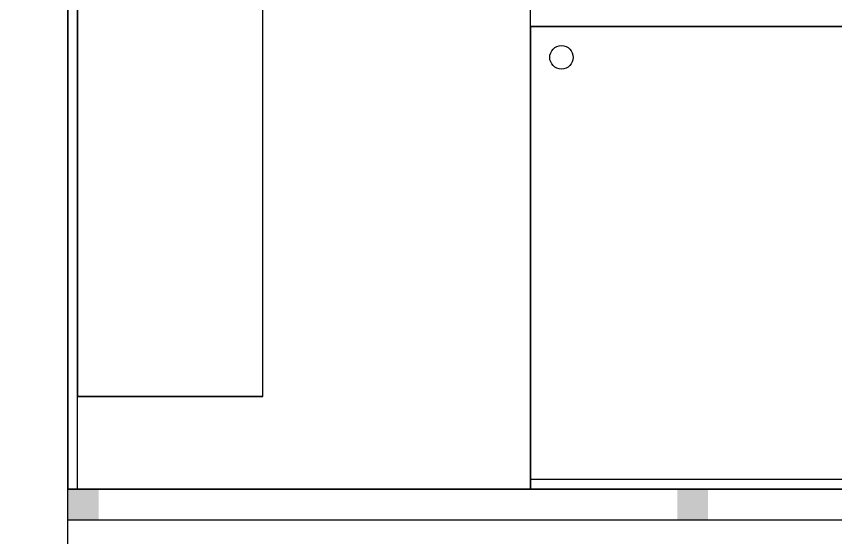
# Model space of a CAD drawing. Header units: millimetres. Extents: x -155 to 94595, y -3153 to 63413.
# Drawn here: x 81562 to 82889, y 27683 to 28528 of the extents above; entities that cross this region are included whole.
import ezdxf

# ---------------------------------------------------------------- set-up
doc = ezdxf.new("R2010")
doc.units = ezdxf.units.MM
for name, color, linetype in [('door', 252, 'Continuous'), ('int', 185, 'Continuous'), ('section', 2, 'Continuous'), ('wall', 5, 'Continuous')]:
    doc.layers.add(name, color=color, linetype=linetype)

msp = doc.modelspace()

# ---------------------------------------------------------------- linework, layer by layer
at = {"layer": 'door'}
for p, q in [((85644.865, 27761.983), (81644.864, 27761.983)), ((85644.865, 27711.983), (81644.864, 27711.983))]:
    msp.add_line(p, q, dxfattribs=at)
at = {"layer": 'int'}
for p, q in [((81644.865, 30661.983), (81644.865, 27761.983)), ((81644.865, 30661.983), (81644.865, 27761.983)), ((81660.865, 27761.983), (81660.865, 30661.983)), ((82394.865, 27761.983), (82394.865, 30661.983)), ((82394.865, 27761.983), (82394.865, 30661.983)), ((81660.865, 29061.983), (81660.865, 27911.983)), ((81960.865, 27911.983), (81960.865, 29061.983)), ((82394.865, 28511.983), (82394.865, 27761.983)), ((85644.865, 28511.983), (82394.865, 28511.983)), ((82394.865, 27761.983), (82394.865, 28511.983)), ((82394.865, 28511.983), (85644.865, 28511.983)), ((81660.865, 27911.983), (81960.865, 27911.983)), ((81960.865, 27911.983), (81660.865, 27911.983)), ((81660.865, 27911.983), (81960.865, 27911.983)), ((82394.865, 27777.983), (83669.865, 27777.983)), ((81644.865, 27761.983), (82394.865, 27761.983)), ((81644.865, 27761.983), (82394.865, 27761.983)), ((82394.865, 27761.983), (85644.865, 27761.983)), ((83661.198, 27761.983), (82394.865, 27761.983))]:
    msp.add_line(p, q, dxfattribs=at)
msp.add_circle((82444.865, 28461.983), 19, dxfattribs=at)
at = {"layer": 'section'}
for points in [[(81644.865, 27761.983), (81694.865, 27761.983), (81644.865, 27711.983), (81694.865, 27711.983)], [(82632.365, 27761.983), (82682.365, 27761.983), (82632.365, 27711.983), (82682.365, 27711.983)]]:
    msp.add_solid(points, dxfattribs=at)
at = {"layer": 'wall'}
msp.add_lwpolyline([(80059.256, 25157.04), (80059.251, 25036.996), (81645.102, 25036.976), (81645.102, 31258.654), (81475.102, 31258.654), (81475.102, 25157)], close=True, dxfattribs=at)

doc.saveas('drawing.dxf')
